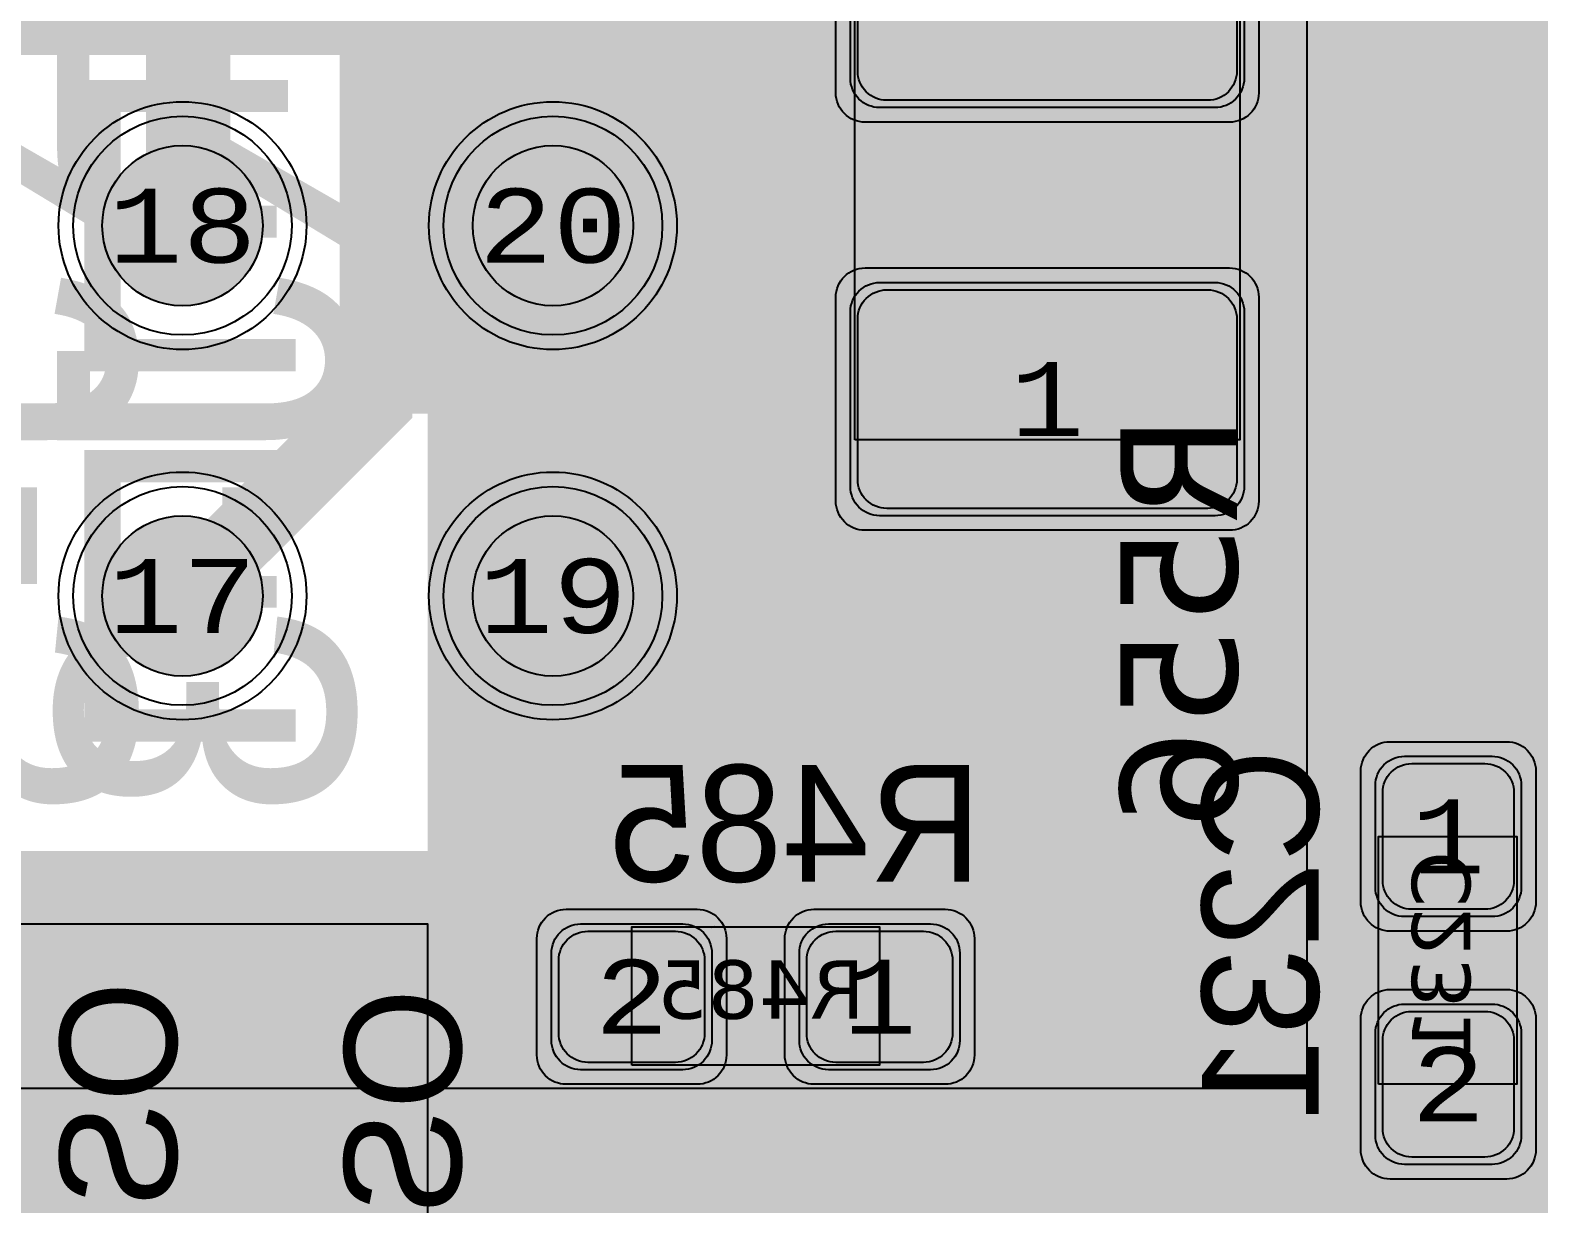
# Model space of a CAD drawing. Extents: x -28 to 199, y -61 to 255.
# Drawn here: x 67.78 to 78.12, y 182.83 to 190.88 of the extents above; entities that cross this region are included whole.
import ezdxf
from ezdxf.enums import TextEntityAlignment as Align

# ---------------------------------------------------------------- set-up
doc = ezdxf.new("R2010")
doc.units = 0
doc.header["$MEASUREMENT"] = 0
for name, color, linetype in [('ASSEMBLY_OUTLINES_BTM', 191, 'CONTINUOUS'), ('ASSEMBLY_OUTLINES_TOP', 102, 'CONTINUOUS'), ('ASSEMBLY_PART_NUMBERS_BTM', 191, 'CONTINUOUS'), ('ASSEMBLY_PART_NUMBERS_TOP', 102, 'CONTINUOUS'), ('ASSEMBLY_REF_DES_BTM', 191, 'CONTINUOUS'), ('DRILL_DRAWING', 21, 'CONTINUOUS'), ('GENERATED_SILKSCREEN_BTM', 255, 'CONTINUOUS'), ('GENERATED_SILKSCREEN_TOP', 140, 'CONTINUOUS'), ('PART_HOLES_LAYER_2', 30, 'CONTINUOUS'), ('PART_HOLES_LAYER_3', 30, 'CONTINUOUS'), ('PART_HOLES_LAYER_BOTTOM', 30, 'CONTINUOUS'), ('PART_HOLES_LAYER_TOP', 30, 'CONTINUOUS'), ('PART_PADS_LAYER_2', 230, 'CONTINUOUS'), ('PART_PADS_LAYER_3', 81, 'CONTINUOUS'), ('PART_PADS_LAYER_BOTTOM', 10, 'CONTINUOUS'), ('PART_PADS_LAYER_TOP', 150, 'CONTINUOUS'), ('PART_PADS_SMD_BTM', 10, 'CONTINUOUS'), ('PIN_NUMBERS_BTM', 8, 'CONTINUOUS'), ('PIN_NUMBERS_TOP', 8, 'CONTINUOUS'), ('PLACEMENT_OUTLINES_BTM', 222, 'CONTINUOUS'), ('PLACEMENT_OUTLINES_TOP', 130, 'CONTINUOUS'), ('PLANE_DATA_LAYER_2', 230, 'CONTINUOUS'), ('PLANE_DATA_LAYER_3', 81, 'CONTINUOUS'), ('PLANE_DATA_LAYER_TOP', 150, 'CONTINUOUS'), ('PLANE_SHAPES_LAYER_2', 230, 'CONTINUOUS'), ('PLANE_SHAPES_LAYER_3', 81, 'CONTINUOUS'), ('PLANE_SHAPES_LAYER_TOP', 150, 'CONTINUOUS'), ('SILKSCREEN_OUTLINES_BTM', 211, 'CONTINUOUS'), ('SILKSCREEN_OUTLINES_TOP', 150, 'CONTINUOUS'), ('SILKSCREEN_REF_DES_BTM', 211, 'CONTINUOUS'), ('SOLDERMASK_PADS_BTM', 12, 'CONTINUOUS'), ('SOLDERMASK_PADS_TOP', 180, 'CONTINUOUS'), ('SOLDERPASTE_PADS_BTM', 12, 'CONTINUOUS'), ('TRACES_LAYER_BOTTOM', 10, 'CONTINUOUS')]:
    doc.layers.add(name, color=color, linetype=linetype)
doc.styles.add('COURIER_NEW', font='COUR.TTF')
doc.styles.add('VERDANA', font='verdana.TTF')
doc.styles.add('VERIBEST_GERBER_0', font='txt')

msp = doc.modelspace()

# ---------------------------------------------------------------- hatches: boundary and pattern name
at = {"layer": 'PART_HOLES_LAYER_2'}
h = msp.add_hatch(color=256, dxfattribs=at)
edge = h.paths.add_edge_path()
edge.add_arc((68.82, 189.54), 0.55, 0, 360)
h = msp.add_hatch(color=256, dxfattribs=at)
edge = h.paths.add_edge_path()
edge.add_arc((71.36, 189.54), 0.55, 0, 360)
h = msp.add_hatch(color=256, dxfattribs=at)
edge = h.paths.add_edge_path()
edge.add_arc((68.82, 187), 0.55, 0, 360)
h = msp.add_hatch(color=256, dxfattribs=at)
edge = h.paths.add_edge_path()
edge.add_arc((71.36, 187), 0.55, 0, 360)
at = {"layer": 'PART_HOLES_LAYER_3'}
h = msp.add_hatch(color=256, dxfattribs=at)
edge = h.paths.add_edge_path()
edge.add_arc((68.82, 189.54), 0.55, 0, 360)
h = msp.add_hatch(color=256, dxfattribs=at)
edge = h.paths.add_edge_path()
edge.add_arc((71.36, 189.54), 0.55, 0, 360)
h = msp.add_hatch(color=256, dxfattribs=at)
edge = h.paths.add_edge_path()
edge.add_arc((68.82, 187), 0.55, 0, 360)
h = msp.add_hatch(color=256, dxfattribs=at)
edge = h.paths.add_edge_path()
edge.add_arc((71.36, 187), 0.55, 0, 360)
at = {"layer": 'PART_HOLES_LAYER_BOTTOM'}
h = msp.add_hatch(color=256, dxfattribs=at)
edge = h.paths.add_edge_path()
edge.add_arc((68.82, 189.54), 0.55, 0, 360)
h = msp.add_hatch(color=256, dxfattribs=at)
edge = h.paths.add_edge_path()
edge.add_arc((71.36, 189.54), 0.55, 0, 360)
h = msp.add_hatch(color=256, dxfattribs=at)
edge = h.paths.add_edge_path()
edge.add_arc((68.82, 187), 0.55, 0, 360)
h = msp.add_hatch(color=256, dxfattribs=at)
edge = h.paths.add_edge_path()
edge.add_arc((71.36, 187), 0.55, 0, 360)
at = {"layer": 'PART_HOLES_LAYER_TOP'}
h = msp.add_hatch(color=256, dxfattribs=at)
edge = h.paths.add_edge_path()
edge.add_arc((68.82, 189.54), 0.55, 0, 360)
h = msp.add_hatch(color=256, dxfattribs=at)
edge = h.paths.add_edge_path()
edge.add_arc((71.36, 189.54), 0.55, 0, 360)
h = msp.add_hatch(color=256, dxfattribs=at)
edge = h.paths.add_edge_path()
edge.add_arc((68.82, 187), 0.55, 0, 360)
h = msp.add_hatch(color=256, dxfattribs=at)
edge = h.paths.add_edge_path()
edge.add_arc((71.36, 187), 0.55, 0, 360)
at = {"layer": 'PLANE_DATA_LAYER_2'}
for points in [[(71.36, 189.54), (70.648677, 190.347605)], [(71.36, 189.54), (72.120988, 190.300988)], [(71.36, 189.54), (70.648677, 188.732395)], [(71.36, 189.54), (72.120988, 188.779012)]]:
    msp.add_hatch(color=256, dxfattribs=at).paths.add_polyline_path(points, is_closed=False, flags=0)
at = {"layer": 'PLANE_DATA_LAYER_3'}
for points in [[(71.36, 189.54), (70.648677, 190.347605)], [(71.36, 189.54), (72.120988, 190.300988)], [(71.36, 189.54), (70.648677, 188.732395)], [(71.36, 189.54), (72.120988, 188.779012)]]:
    msp.add_hatch(color=256, dxfattribs=at).paths.add_polyline_path(points, is_closed=False, flags=0)
at = {"layer": 'PLANE_DATA_LAYER_TOP'}
h = msp.add_hatch(color=256, dxfattribs=at)
h.paths.add_polyline_path([(86.463448, 185.473835, -0.1989099556854013), (86.44113, 185.419954), (76.797091, 175.775915, 0.1989122151386141), (76.650644, 175.422362), (76.650644, 172.0512, -0.414213562373095), (76.574444, 171.975), (76.559079, 171.975, -0.3496023543748377), (76.484808, 172.034161, 0.5130308321652396), (75.585987, 172.411269, -0.1385740107174437), (75.546107, 172.4), (75.273, 172.4, 0.1989122151386089), (74.919447, 172.253553), (74.867276, 172.201382, -0.1989133663344342), (74.813394, 172.179064), (73.0762, 172.179064, -0.414213562373095), (73, 172.255264), (73, 177.999992, 0.414213562373095), (72.999992, 178), (66.250008, 178, 0.414213562373095), (66.25, 177.999992), (66.25, 172.17423, -0.2644198350149006), (66.212766, 172.108747, 0.0622368132861753), (66.114895, 172.032618), (64.037581, 169.955303, 0.1989122151386089), (63.891134, 169.60175), (63.891134, 163.701765, -0.1989099556853327), (63.868816, 163.647884), (62.49325, 162.272318, -0.1989133663345028), (62.439368, 162.25), (50.8262, 162.25, -0.414213562373095), (50.75, 162.3262), (50.75, 162.9238, -0.414213562373095), (50.8262, 163), (51.65, 163, 0.414213562373095), (52.1, 163.45), (52.1, 164.55, 0.414213562373095), (51.65, 165), (50.8262, 165, -0.414213562373095), (50.75, 165.0762), (50.75, 165.249992, 0.414213562373095), (50.749992, 165.25), (45.592317, 165.25, -0.27336965403349), (45.52557, 165.289441, 0.4661354856309689), (44.623957, 165.467539, -0.6297856695914315), (44.5, 165.526916), (44.5, 166.465411, -0.414213562373095), (44.5762, 166.541611), (45.726869, 166.541611, 0.198912215138622), (46.080422, 166.688058), (47.408969, 168.016605, -0.5745546308790374), (47.536286, 167.983064, 3.3778190211340116), (47.863697, 169.021439, -0.6341075319548196), (47.739011, 169.080223), (47.739011, 171.669777, -0.6341075319548197), (47.863697, 171.728561, 2.1211046100404554), (47.863697, 173.271439, -0.6341075319548196), (47.739011, 173.330223), (47.739011, 175.919777, -0.6341075319548197), (47.863697, 175.978561, 2.1211046100404554), (47.863697, 177.521439, -0.6341075319548196), (47.739011, 177.580223), (47.739011, 177.63997, -0.1989099556853499), (47.761329, 177.693851), (54.79516, 184.727682, -0.1989133663344858), (54.849042, 184.75), (70.499992, 184.75, 0.414213562373095), (70.5, 184.750008), (70.5, 186.262529, -0.679246768798684), (70.631697, 186.314745, 2.5221309401857095), (70.631697, 187.685255, -0.679246768798684), (70.5, 187.737471), (70.5, 188.802529, -0.6792467687985848), (70.631697, 188.854745, 2.522130940185749), (70.631697, 190.225255, -0.679246768798684), (70.5, 190.277471), (70.5, 192.382365, -0.414213562373095), (70.5762, 192.458565), (75.378436, 192.458565, 0.1989122151386141), (75.731989, 192.605012), (77.354659, 194.227682, -0.198913366334503), (77.408541, 194.25), (80.573834, 194.25, -0.7996942034350105), (80.606523, 194.104968, 0.2895657790381564), (79.75, 192.75, 0.9999999999999999), (82.75, 192.75, 0.2895657790381564), (81.893477, 194.104968, -0.7996942034350105), (81.926166, 194.25), (84.073834, 194.25, -0.7996942034350105), (84.106523, 194.104968, 0.2895657790381564), (83.25, 192.75, 0.9999999999999999), (86.25, 192.75, 0.2895657790381564), (85.393477, 194.104968, -0.7996942034350105), (85.426166, 194.25), (86.203745, 194.25, -0.198913366334503), (86.257627, 194.227682), (86.44113, 194.044179, -0.1989099556854013), (86.463448, 193.990298)], flags=0)
h.paths.add_polyline_path([(54.4, 180.5, -0.9999999999999999), (55.6, 180.5, -0.9999999999999999)], flags=0)
h.paths.add_polyline_path([(57.774763, 179.999693, -0.6213993882361923), (57.717303, 180.123665, 3.4065579684257754), (57.101959, 179.91855, -0.6213955599504086), (57.130374, 179.784897, 5.713872496407954)], flags=0)
h.paths.add_polyline_path([(58.65, 180.5, -0.9999999999999999), (59.85, 180.5, -0.9999999999999999)], flags=0)
h.paths.add_polyline_path([(57.25, 175.5, -0.9999999999999999), (60.25, 175.5, -0.9999999999999999)], flags=0)
h.paths.add_polyline_path([(59, 168.5, -0.9999999999999999), (61, 168.5, -0.9999999999999999)], flags=0)
h.paths.add_polyline_path([(59.25, 179, -0.9999999999999999), (61.25, 179, -0.9999999999999999)], flags=0)
h.paths.add_polyline_path([(60, 173.5, -0.9999999999999999), (62, 173.5, -0.9999999999999999)], flags=0)
h.paths.add_polyline_path([(60.9, 167.5, -0.9999999999999999), (62.1, 167.5, -0.9999999999999999)], flags=0)
h.paths.add_polyline_path([(60.9, 171.5, -0.9999999999999999), (62.1, 171.5, -0.9999999999999999)], flags=0)
h.paths.add_polyline_path([(60.9, 180.5, -0.9999999999999999), (62.1, 180.5, -0.9999999999999999)], flags=0)
h.paths.add_polyline_path([(63.648041, 179.91855, 3.4065579684257754), (63.032697, 180.123665, -0.6213993882361925), (62.975237, 179.999693, 5.713872496407954), (63.619626, 179.784897, -0.6213955599504087)], flags=0)
h.paths.add_polyline_path([(74, 179.25, -0.9999999999999999), (76, 179.25, -0.9999999999999999)], flags=0)
h.paths.add_polyline_path([(76.5, 179.25, -0.9999999999999999), (78.5, 179.25, -0.9999999999999999)], flags=0)
h.paths.add_polyline_path([(78, 181, -0.9999999999999999), (81, 181, -0.9999999999999999)], flags=0)
h.paths.add_polyline_path([(80.25, 187, -0.9999999999999999), (83.25, 187, -0.9999999999999999)], flags=0)
for points in [[(71.36, 189.54), (71.36, 190.6162)], [(71.36, 189.54), (72.4362, 189.54)], [(71.36, 189.54), (71.36, 188.4638)]]:
    msp.add_hatch(color=256, dxfattribs=at).paths.add_polyline_path(points, is_closed=False, flags=0)
at = {"layer": 'PLANE_SHAPES_LAYER_2'}
h = msp.add_hatch(color=256, dxfattribs=at)
h.paths.add_polyline_path([(169.5, 129.25), (149.5, 129.25), (142.25, 122), (142.25, 90.5), (147.5, 90.5), (147.5, 80), (154, 80), (154, 69.25), (131.75, 69.25), (131.75, 73.25), (121.25, 73.25), (121.25, 81), (110.5, 81), (110.5, 125.75), (106.5, 125.75), (106.5, 128.75), (93.5, 128.75), (93.5, 120.25), (91.75, 120.25), (91.75, 121.5), (80, 121.5), (80, 118.25), (73.25, 118.25), (73.25, 124.5), (67.5, 124.5), (67.5, 128), (57.75, 128), (57.75, 120.25), (55.25, 120.25), (55.25, 121.5), (47.5, 121.5), (47.5, 119), (35, 119), (35, 134.75), (32.75, 134.75), (32.75, 159.75), (29.25, 159.75), (29.25, 175.25), (22.5, 175.25), (22.5, 195.25), (17.25, 195.25), (17.25, 198), (22.5, 198), (22.5, 216.5), (40.25, 216.5), (40.25, 235.5), (54.5, 235.5), (54.5, 254), (87.25, 254), (87.25, 236.25), (86.25, 236.25), (86.25, 228.75), (81, 228.75), (81, 218.75), (95.25, 218.75), (95.25, 194.5), (87, 194.5), (87, 172), (131.1, 172), (131.1, 208.75), (115.5, 208.75), (115.5, 213.75), (106.75, 213.75), (106.75, 218.75), (110.25, 222.25), (110.25, 226.25), (142.5, 226.25), (142.5, 221.5), (160.5, 221.5), (160.5, 240.75), (169.5, 240.75)])
h.paths.add_polyline_path([(35.5, 149.5), (41.75, 149.5), (41.75, 152), (39.25, 152), (39.25, 154), (37.75, 154), (37.75, 152), (35.5, 152)], flags=16)
h.paths.add_polyline_path([(37.5, 125.75), (37.5, 128.75), (42.75, 128.75), (42.75, 125.75)], flags=16)
h.paths.add_polyline_path([(52, 127.75), (52, 130.75), (54.25, 130.75), (54.25, 127.75)], flags=16)
h.paths.add_polyline_path([(50.75, 219.5), (50.75, 226.5), (71.75, 226.5), (71.75, 219.5)], flags=16)
h.paths.add_polyline_path([(66.5, 150.75), (66.5, 177.5), (72.25, 177.5), (72.25, 150.75)], flags=16)
h.paths.add_polyline_path([(47.25, 185.25), (73, 185.25), (73, 188.25), (70.25, 188.25), (70.25, 191), (47.25, 191)], flags=16)
h.paths.add_polyline_path([(84.5, 208), (84.5, 212.75), (85, 212.75), (85, 208)], flags=16)
h.paths.add_polyline_path([(61.5, 137.25), (87.75, 137.25), (87.75, 140.5), (84.75, 140.5), (84.75, 143), (61.5, 143)], flags=16)
h.paths.add_polyline_path([(88.75, 127), (88.75, 130), (91, 130), (91, 127)], flags=16)
h.paths.add_polyline_path([(85.5, 130.25), (85.5, 132.5), (91, 132.5), (91, 130.25)], flags=16)
h.paths.add_polyline_path([(108.75, 142.25), (135.75, 142.25), (135.75, 145.75), (132.25, 145.75), (132.25, 149), (108.75, 149)], flags=16)
h.paths.add_polyline_path([(114.25, 126.75), (140.75, 126.75), (140.75, 129.75), (137.25, 129.75), (137.25, 133), (114.25, 133)], flags=16)
h.paths.add_polyline_path([(155.25, 180.25), (166.25, 180.25), (166.25, 186.25), (152.25, 186.25), (152.25, 183), (155.25, 183)], flags=16)
at = {"layer": 'PLANE_SHAPES_LAYER_3'}
h = msp.add_hatch(color=256, dxfattribs=at)
h.paths.add_polyline_path([(169.5, 129.25), (149.5, 129.25), (142.25, 122), (142.25, 90.5), (147.5, 90.5), (147.5, 80), (154, 80), (154, 69.25), (131.75, 69.25), (131.75, 73.25), (121.25, 73.25), (121.25, 81), (110.5, 81), (110.5, 125.75), (106.5, 125.75), (106.5, 128.75), (93.5, 128.75), (93.5, 120.25), (91.75, 120.25), (91.75, 121.5), (80, 121.5), (80, 118.25), (73.25, 118.25), (73.25, 124.5), (67.5, 124.5), (67.5, 127.75), (58.25, 127.75), (58.25, 130.25), (88.75, 130.25), (88.75, 127), (91, 127), (91, 132.5), (55, 132.5), (55, 131.25), (52, 131.25), (52, 127.75), (55, 127.75), (55, 127.25), (57.75, 127.25), (57.75, 120.25), (55.25, 120.25), (55.25, 121.5), (47.5, 121.5), (47.5, 119), (35, 119), (35, 134.75), (32.75, 134.75), (32.75, 159.75), (29.25, 159.75), (29.25, 175.25), (22.5, 175.25), (22.5, 195.25), (17.25, 195.25), (17.25, 198), (22.5, 198), (22.5, 216.5), (40.25, 216.5), (40.25, 235.5), (54.5, 235.5), (54.5, 254), (87.25, 254), (87.25, 236.25), (86.25, 236.25), (86.25, 228.75), (81, 228.75), (81, 218.75), (95.25, 218.75), (95.25, 194.5), (87, 194.5), (87, 172), (131.1, 172), (131.1, 208.75), (115.5, 208.75), (115.5, 213.75), (106.75, 213.75), (106.75, 218.75), (110.25, 222.25), (110.25, 226.25), (142.5, 226.25), (142.5, 221.5), (160.5, 221.5), (160.5, 240.75), (169.5, 240.75)])
h.paths.add_polyline_path([(35.5, 149.5), (41.75, 149.5), (41.75, 152), (39.25, 152), (39.25, 154), (37.75, 154), (37.75, 152), (35.5, 152)], flags=16)
h.paths.add_polyline_path([(37.5, 125.75), (37.5, 128.75), (42.75, 128.75), (42.75, 125.75)], flags=16)
h.paths.add_polyline_path([(50.75, 219.5), (50.75, 226.5), (71.75, 226.5), (71.75, 219.5)], flags=16)
h.paths.add_polyline_path([(66.5, 150.75), (66.5, 177.5), (72.25, 177.5), (72.25, 150.75)], flags=16)
h.paths.add_polyline_path([(47.25, 185.25), (73, 185.25), (73, 188.25), (70.25, 188.25), (70.25, 191), (47.25, 191)], flags=16)
h.paths.add_polyline_path([(84.5, 208), (84.5, 212.75), (85, 212.75), (85, 208)], flags=16)
h.paths.add_polyline_path([(61.5, 137.25), (87.75, 137.25), (87.75, 140.5), (84.75, 140.5), (84.75, 143), (61.5, 143)], flags=16)
h.paths.add_polyline_path([(108.75, 142.25), (135.75, 142.25), (135.75, 145.75), (132.25, 145.75), (132.25, 149), (108.75, 149)], flags=16)
h.paths.add_polyline_path([(114.25, 126.75), (140.75, 126.75), (140.75, 129.75), (137.25, 129.75), (137.25, 133), (114.25, 133)], flags=16)
h.paths.add_polyline_path([(155.25, 180.25), (166.25, 180.25), (166.25, 186.25), (152.25, 186.25), (152.25, 183), (155.25, 183)], flags=16)
at = {"layer": 'PLANE_SHAPES_LAYER_TOP'}
msp.add_hatch(color=256, dxfattribs=at).paths.add_polyline_path([(70.5, 178), (66.25, 178), (66.25, 171), (39.75, 171), (39.75, 184.75), (70.5, 184.75)], flags=0)

# ---------------------------------------------------------------- linework, layer by layer
at = {"layer": 'ASSEMBLY_OUTLINES_BTM'}
for points in [[(73.43, 188.07), (73.43, 191.42), (76.07, 191.42), (76.07, 188.07)], [(77.02, 183.65), (77.02, 185.35), (77.97, 185.35), (77.97, 183.65)], [(71.9, 183.78), (71.9, 184.73), (73.6, 184.73), (73.6, 183.78)]]:
    msp.add_lwpolyline(points, close=True, dxfattribs=at)
at = {"layer": 'ASSEMBLY_OUTLINES_TOP', "const_width": 0.2}
msp.add_lwpolyline([(43.33, 183.62), (43.33, 192.92), (76.53, 192.92), (76.53, 183.62)], close=True, dxfattribs=at)
at = {"layer": 'GENERATED_SILKSCREEN_BTM', "const_width": 0.15}
for points in [[(73.430005, 189.166164, 1.1642e-05), (73.429995, 189.166156), (73.429995, 190.333844, 1.1642e-05), (73.430005, 190.333836), (73.430005, 189.166164)], [(76.070005, 189.166156, 1.1642e-05), (76.069995, 189.166164), (76.069995, 190.333836, 1.1642e-05), (76.070005, 190.333844), (76.070005, 189.166156)], [(77.020005, 184.207911, 1.22306e-05), (77.019995, 184.207902), (77.019995, 184.792098, 1.22306e-05), (77.020005, 184.792089), (77.020005, 184.207911)], [(73.042098, 184.730005, 1.22306e-05), (73.042089, 184.729995), (72.457911, 184.729995, 1.22306e-05), (72.457902, 184.730005), (73.042098, 184.730005)], [(77.970005, 184.216156, 1.1642e-05), (77.969995, 184.216164), (77.969995, 184.783836, 1.1642e-05), (77.970005, 184.783844), (77.970005, 184.216156)], [(73.033844, 183.779995), (72.466156, 183.779995, 1.1642e-05), (72.466164, 183.780005), (73.033836, 183.780005, 1.1642e-05), (73.033844, 183.779995)]]:
    msp.add_lwpolyline(points, format="xyb", dxfattribs=at)
for points in [[(73.3812, 185.3176), (72.9508, 185.7464), (72.9508, 185.3176), (73.3812, 185.3176)], [(76.6036, 185.7), (76.494, 185.8344), (76.4916, 185.8384), (76.4884, 185.8392), (76.4852, 185.8408), (76.4812, 185.8416), (75.9324, 185.8416), (75.9284, 185.8408), (75.9252, 185.8392), (75.9236, 185.8376), (75.922, 185.8368), (75.9196, 185.8344), (75.81, 185.7), (75.8092, 185.6976), (75.8084, 185.6952), (75.8076, 185.6944), (75.8068, 185.6912), (75.8068, 185.4216), (75.8076, 185.4176), (75.8084, 185.416), (75.8092, 185.4136), (75.81, 185.4112), (75.9196, 185.276), (75.9236, 185.2728), (75.93, 185.2712), (75.934, 185.272), (75.9388, 185.2736), (75.942, 185.276), (75.9452, 185.28), (75.9476, 185.284), (75.9484, 185.288), (75.9484, 185.292), (75.946, 185.2952), (75.8396, 185.4272), (75.8396, 185.6856), (75.9404, 185.8088), (76.4732, 185.8088), (76.574, 185.6856), (76.574, 185.4272), (76.4676, 185.2952), (76.466, 185.292), (76.4652, 185.288), (76.466, 185.284), (76.4684, 185.28), (76.4716, 185.276), (76.4756, 185.2736), (76.4796, 185.272), (76.4852, 185.2712), (76.49, 185.2728), (76.494, 185.276), (76.6036, 185.4112), (76.6052, 185.4144), (76.606, 185.4152), (76.606, 185.4176), (76.6068, 185.4184), (76.6068, 185.4192), (76.6068, 185.4216), (76.6068, 185.6912), (76.606, 185.6944), (76.6052, 185.6976), (76.6036, 185.7)], [(71.7812, 185.5512), (71.7844, 185.5504), (71.7868, 185.5496), (71.79, 185.548), (71.8988, 185.46), (71.8988, 185.7936), (71.3764, 185.7936), (71.3708, 185.7952), (71.366, 185.7984), (71.3636, 185.804), (71.3628, 185.8096), (71.3636, 185.816), (71.366, 185.8208), (71.3708, 185.8248), (71.3764, 185.8264), (71.9164, 185.8264), (71.922, 185.8248), (71.9268, 185.8208), (71.9308, 185.816), (71.9324, 185.8104), (71.9324, 185.4256), (71.9316, 185.42), (71.9292, 185.416), (71.926, 185.4136), (71.9204, 185.412), (71.9172, 185.4104), (71.9132, 185.4096), (71.9092, 185.4104), (71.906, 185.4128), (71.7756, 185.5192), (71.5172, 185.5192), (71.3924, 185.4176), (71.3924, 185.16), (71.5172, 185.06), (71.7756, 185.06), (71.906, 185.1656), (71.9116, 185.168), (71.9164, 185.168), (71.922, 185.1648), (71.926, 185.1608), (71.9292, 185.1552), (71.9308, 185.1496), (71.93, 185.1464), (71.9292, 185.144), (71.9276, 185.1416), (71.9252, 185.14), (71.79, 185.0296), (71.7876, 185.028), (71.7844, 185.028), (71.7812, 185.0264), (71.5116, 185.0264), (71.51, 185.0264), (71.5084, 185.0272), (71.5076, 185.0272), (71.506, 185.028), (71.5044, 185.028), (71.5012, 185.0296), (71.366, 185.14), (71.3636, 185.1424), (71.3628, 185.144), (71.3612, 185.1488), (71.3604, 185.152), (71.3604, 185.4256), (71.3612, 185.4288), (71.3628, 185.4336), (71.3628, 185.4352), (71.3644, 185.436), (71.3652, 185.4376), (71.366, 185.4392), (71.5012, 185.548), (71.5052, 185.5496), (71.5084, 185.5504), (71.5116, 185.5512), (71.7812, 185.5512)], [(72.1436, 185.5312), (72.1692, 185.4544), (72.1436, 185.3776), (72.1436, 185.3752), (72.1428, 185.372), (72.1428, 185.1248), (72.1428, 185.1224), (72.1436, 185.12), (72.1444, 185.1168), (72.1476, 185.1136), (72.2276, 185.0312), (72.2316, 185.028), (72.2356, 185.0272), (72.2388, 185.0264), (72.5324, 185.0264), (72.5348, 185.0264), (72.5372, 185.0272), (72.5404, 185.028), (72.5436, 185.0312), (72.6236, 185.1136), (72.6276, 185.1168), (72.6284, 185.12), (72.6284, 185.1248), (72.6284, 185.372), (72.6284, 185.3752), (72.6284, 185.3768), (72.6276, 185.3776), (72.602, 185.4544), (72.6276, 185.5312), (72.6284, 185.532), (72.6284, 185.5368), (72.6284, 185.7288), (72.6284, 185.732), (72.6276, 185.736), (72.6236, 185.74), (72.5436, 185.8224), (72.5404, 185.8248), (72.5372, 185.8256), (72.5348, 185.8264), (72.5324, 185.8264), (72.2388, 185.8264), (72.2356, 185.8256), (72.2316, 185.8248), (72.2276, 185.8224), (72.1476, 185.74), (72.1444, 185.7352), (72.1436, 185.732), (72.1428, 185.7288), (72.1428, 185.5368), (72.1428, 185.5336), (72.1436, 185.532), (72.1436, 185.5312)], [(72.5964, 185.72), (72.5964, 185.5384), (72.5748, 185.4696), (72.198, 185.4696), (72.1748, 185.5384), (72.1748, 185.72), (72.246, 185.7936), (72.5244, 185.7936), (72.5964, 185.72)], [(72.9508, 185.0424), (72.95, 185.036), (72.946, 185.032), (72.9404, 185.0296), (72.9348, 185.0288), (72.9292, 185.0296), (72.9244, 185.032), (72.9204, 185.036), (72.9188, 185.0424), (72.9188, 185.2848), (72.8812, 185.2848), (72.8756, 185.2864), (72.8708, 185.2896), (72.8684, 185.2952), (72.8676, 185.3008), (72.8684, 185.3072), (72.8708, 185.3128), (72.8756, 185.3168), (72.8812, 185.3176), (72.9188, 185.3176), (72.9188, 185.788), (72.9196, 185.792), (72.922, 185.7952), (72.9252, 185.7984), (72.9292, 185.8008), (72.934, 185.8024), (72.9388, 185.8032), (72.9428, 185.8024), (72.9468, 185.7992), (73.4324, 185.3136), (73.4356, 185.3088), (73.4372, 185.304), (73.4364, 185.2992), (73.4332, 185.2936), (73.4316, 185.2896), (73.4284, 185.2872), (73.4252, 185.2856), (73.4212, 185.2848), (72.9508, 185.2848), (72.9508, 185.0424)], [(73.626, 185.5224), (73.6236, 185.524), (73.6228, 185.528), (73.6212, 185.532), (73.6204, 185.536), (73.6204, 185.7008), (73.6212, 185.7048), (73.6228, 185.7072), (73.6228, 185.7096), (73.6236, 185.7104), (73.6252, 185.7112), (73.626, 185.7128), (73.762, 185.8232), (73.766, 185.8248), (73.7692, 185.8256), (73.7724, 185.8264), (74.1756, 185.8264), (74.1828, 185.8248), (74.1876, 185.8208), (74.1916, 185.816), (74.1932, 185.8104), (74.1932, 185.0424), (74.1916, 185.036), (74.1876, 185.032), (74.1828, 185.0296), (74.1772, 185.0288), (74.1708, 185.0296), (74.1652, 185.032), (74.1612, 185.036), (74.1596, 185.0424), (74.1596, 185.4104), (73.7836, 185.4104), (73.6524, 185.0376), (73.6492, 185.032), (73.6436, 185.0288), (73.638, 185.028), (73.6324, 185.0296), (73.6276, 185.032), (73.6236, 185.036), (73.622, 185.0416), (73.6228, 185.048), (73.754, 185.4208), (73.626, 185.5224)], [(74.1596, 185.7936), (73.7772, 185.7936), (73.6524, 185.6928), (73.6524, 185.544), (73.7772, 185.4424), (74.1596, 185.4424), (74.1596, 185.7936)], [(72.5964, 185.3688), (72.5964, 185.132), (72.5244, 185.0592), (72.246, 185.0592), (72.1748, 185.132), (72.1748, 185.3688), (72.198, 185.4376), (72.5748, 185.4376), (72.5964, 185.3688)], [(75.81, 184.656), (75.9196, 184.5216), (75.9236, 184.5192), (75.9268, 184.5184), (75.9292, 184.5168), (75.9324, 184.516), (76.042, 184.516), (76.0444, 184.5168), (76.05, 184.5184), (76.054, 184.5192), (76.0556, 184.5216), (76.4884, 185.0544), (76.574, 185.0544), (76.574, 184.532), (76.5756, 184.5264), (76.5788, 184.5216), (76.5844, 184.5192), (76.5908, 184.5184), (76.5964, 184.5192), (76.602, 184.5216), (76.6052, 184.5264), (76.6068, 184.532), (76.6068, 185.0712), (76.6052, 185.0776), (76.6012, 185.0816), (76.5972, 185.0856), (76.5908, 185.0872), (76.4812, 185.0872), (76.4788, 185.0864), (76.4732, 185.0848), (76.4708, 185.0832), (76.4692, 185.0816), (76.4676, 185.08), (76.034, 184.548), (75.9404, 184.548), (75.8396, 184.6728), (75.8396, 184.9312), (75.946, 185.0616), (75.9476, 185.0672), (75.9468, 185.072), (75.9444, 185.0776), (75.9396, 185.0808), (75.9348, 185.084), (75.9292, 185.0848), (75.9236, 185.084), (75.9196, 185.08), (75.81, 184.9456), (75.8092, 184.9424), (75.8084, 184.94), (75.8076, 184.9392), (75.8068, 184.936), (75.8068, 184.6664), (75.8076, 184.6632), (75.8076, 184.6624), (75.8084, 184.6616), (75.8092, 184.6592), (75.81, 184.656)], [(76.6036, 184.1896), (76.494, 184.3248), (76.49, 184.3288), (76.4876, 184.3296), (76.4852, 184.3296), (76.4796, 184.3288), (76.474, 184.3256), (76.47, 184.3216), (76.4668, 184.3168), (76.466, 184.3112), (76.4676, 184.3056), (76.574, 184.1752), (76.574, 183.9168), (76.4732, 183.792), (76.3244, 183.792), (76.2228, 183.9152), (76.2228, 184.048), (76.2212, 184.0544), (76.218, 184.0584), (76.2124, 184.0608), (76.2068, 184.0616), (76.2012, 184.0608), (76.1956, 184.0584), (76.1924, 184.0544), (76.1908, 184.048), (76.1908, 183.9152), (76.0892, 183.792), (75.9404, 183.792), (75.8396, 183.9168), (75.8396, 184.1752), (75.946, 184.3056), (75.9476, 184.3112), (75.9468, 184.3168), (75.9444, 184.3216), (75.9396, 184.3256), (75.9348, 184.3288), (75.9292, 184.3296), (75.926, 184.3296), (75.9236, 184.3288), (75.9196, 184.3248), (75.81, 184.1896), (75.8092, 184.1872), (75.8084, 184.1848), (75.8076, 184.184), (75.8068, 184.1808), (75.8068, 183.9112), (75.8076, 183.9072), (75.8084, 183.9056), (75.8092, 183.9032), (75.81, 183.9008), (75.9196, 183.7656), (75.9236, 183.7632), (75.9268, 183.7624), (75.9292, 183.7608), (75.9324, 183.76), (76.0972, 183.76), (76.0996, 183.7608), (76.1052, 183.7624), (76.1092, 183.7632), (76.1108, 183.7656), (76.2068, 183.8832), (76.3028, 183.7656), (76.3044, 183.7648), (76.306, 183.7632), (76.3068, 183.7624), (76.3084, 183.7624), (76.314, 183.7608), (76.3164, 183.76), (76.4812, 183.76), (76.4852, 183.7608), (76.4884, 183.7624), (76.4916, 183.7632), (76.494, 183.7656), (76.6036, 183.9008), (76.6052, 183.904), (76.606, 183.9048), (76.606, 183.9072), (76.6068, 183.908), (76.6068, 183.9088), (76.6068, 183.9112), (76.6068, 184.1808), (76.606, 184.184), (76.6052, 184.1872), (76.6036, 184.1896)], [(68.10242, 183.67802), (68.65122, 183.67802), (68.65522, 183.67882), (68.65842, 183.68042), (68.66162, 183.68122), (68.66402, 183.68362), (68.77362, 183.81802), (68.77522, 183.82202), (68.77602, 183.82282), (68.77602, 183.82442), (68.77682, 183.82602), (68.77682, 183.82682), (68.77682, 183.82842), (68.77682, 184.09802), (68.77602, 184.10122), (68.77522, 184.10442), (68.77362, 184.10762), (68.66402, 184.24202), (68.66162, 184.24522), (68.65842, 184.24682), (68.65522, 184.24842), (68.65122, 184.24922), (68.10242, 184.24922), (68.09842, 184.24842), (68.09522, 184.24682), (68.09362, 184.24522), (68.09202, 184.24362), (68.08962, 184.24202), (67.98002, 184.10762), (67.97922, 184.10442), (67.97842, 184.10202), (67.97762, 184.10122), (67.97682, 184.09802), (67.97682, 183.82842), (67.97762, 183.82522), (67.97762, 183.82442), (67.97842, 183.82362), (67.97922, 183.82122), (67.98002, 183.81802), (68.08962, 183.68362), (68.09202, 183.68282), (68.09282, 183.68122), (68.09362, 183.68042), (68.09522, 183.68042), (68.09842, 183.67882), (68.10242, 183.67802)], [(68.11042, 184.21642), (68.64322, 184.21642), (68.74402, 184.09322), (68.74402, 183.83482), (68.64322, 183.71002), (68.11042, 183.71002), (68.00962, 183.83482), (68.00962, 184.09322), (68.11042, 184.21642)], [(70.05242, 183.62842), (70.60122, 183.62842), (70.60522, 183.62922), (70.60842, 183.63082), (70.61162, 183.63162), (70.61402, 183.63402), (70.72362, 183.76842), (70.72522, 183.77242), (70.72602, 183.77322), (70.72602, 183.77482), (70.72682, 183.77642), (70.72682, 183.77722), (70.72682, 183.77882), (70.72682, 184.04842), (70.72602, 184.05162), (70.72522, 184.05482), (70.72362, 184.05802), (70.61402, 184.19242), (70.61162, 184.19562), (70.60842, 184.19722), (70.60522, 184.19882), (70.60122, 184.19962), (70.05242, 184.19962), (70.04842, 184.19882), (70.04522, 184.19722), (70.04362, 184.19562), (70.04202, 184.19402), (70.03962, 184.19242), (69.93002, 184.05802), (69.92922, 184.05482), (69.92842, 184.05242), (69.92762, 184.05162), (69.92682, 184.04842), (69.92682, 183.77882), (69.92762, 183.77562), (69.92762, 183.77482), (69.92842, 183.77402), (69.92922, 183.77162), (69.93002, 183.76842), (70.03962, 183.63402), (70.04202, 183.63322), (70.04282, 183.63162), (70.04362, 183.63082), (70.04522, 183.63082), (70.04842, 183.62922), (70.05242, 183.62842)], [(70.06042, 184.16682), (70.59322, 184.16682), (70.69402, 184.04362), (70.69402, 183.78522), (70.59322, 183.66042), (70.06042, 183.66042), (69.95962, 183.78522), (69.95962, 184.04362), (70.06042, 184.16682)], [(68.36322, 183.06282), (68.47282, 182.92762), (68.47602, 182.92522), (68.48002, 182.92442), (68.48242, 182.92362), (68.48482, 182.92282), (68.48642, 182.92202), (68.65122, 182.92202), (68.65362, 182.92282), (68.65922, 182.92442), (68.66082, 182.92522), (68.66402, 182.92762), (68.77362, 183.06202), (68.77522, 183.06602), (68.77602, 183.06682), (68.77602, 183.06842), (68.77682, 183.07002), (68.77682, 183.07082), (68.77682, 183.07242), (68.77682, 183.34202), (68.77602, 183.34522), (68.77522, 183.34842), (68.77362, 183.35162), (68.66402, 183.48602), (68.66002, 183.49002), (68.65522, 183.49082), (68.64962, 183.49002), (68.64402, 183.48682), (68.64002, 183.48362), (68.63682, 183.47802), (68.63602, 183.47322), (68.63762, 183.46762), (68.74402, 183.33722), (68.74402, 183.07882), (68.64322, 182.95402), (68.49442, 182.95402), (68.39282, 183.07802), (68.39282, 183.34202), (68.39282, 183.34522), (68.39202, 183.34922), (68.39042, 183.35162), (68.28082, 183.48602), (68.28002, 183.48762), (68.27842, 183.48922), (68.27602, 183.49082), (68.27042, 183.49242), (68.26722, 183.49322), (68.10242, 183.49322), (68.09842, 183.49242), (68.09522, 183.49082), (68.09362, 183.48922), (68.09202, 183.48762), (68.08962, 183.48602), (67.98002, 183.35162), (67.97922, 183.34842), (67.97842, 183.34602), (67.97762, 183.34522), (67.97682, 183.34202), (67.97682, 183.07242), (67.97762, 183.06922), (67.97842, 183.06762), (67.97922, 183.06522), (67.98002, 183.06282), (68.06242, 182.96202), (68.06642, 182.95802), (68.07122, 182.95642), (68.07682, 182.95722), (68.08242, 182.95962), (68.08642, 182.96362), (68.08962, 182.96922), (68.09042, 182.97562), (68.08882, 182.98122), (68.00962, 183.07722), (68.00962, 183.33722), (68.11042, 183.46042), (68.25922, 183.46042), (68.36082, 183.33722), (68.36082, 183.07242), (68.36162, 183.06922), (68.36242, 183.06602), (68.36322, 183.06282)], [(76.574, 183.46), (76.5756, 183.4664), (76.5788, 183.4696), (76.5844, 183.472), (76.5908, 183.4728), (76.5964, 183.472), (76.602, 183.4696), (76.606, 183.4664), (76.6068, 183.46), (76.6068, 183.148), (76.606, 183.1424), (76.602, 183.1376), (76.5964, 183.1352), (76.5908, 183.1344), (76.5844, 183.1352), (76.5788, 183.1376), (76.5756, 183.1424), (76.574, 183.148), (76.574, 183.2888), (75.8228, 183.2888), (75.8172, 183.2896), (75.8132, 183.292), (75.8108, 183.296), (75.81, 183.3016), (75.8092, 183.3056), (75.8092, 183.3096), (75.8108, 183.3128), (75.814, 183.316), (76.0332, 183.472), (76.0388, 183.4744), (76.0444, 183.4744), (76.0492, 183.472), (76.0532, 183.468), (76.0564, 183.4632), (76.058, 183.4576), (76.058, 183.4544), (76.0564, 183.452), (76.0548, 183.4496), (76.0524, 183.448), (75.8732, 183.32), (76.574, 183.32), (76.574, 183.46)], [(70.31322, 183.01322), (70.42282, 182.87802), (70.42602, 182.87562), (70.43002, 182.87482), (70.43242, 182.87402), (70.43482, 182.87322), (70.43642, 182.87242), (70.60122, 182.87242), (70.60362, 182.87322), (70.60922, 182.87482), (70.61082, 182.87562), (70.61402, 182.87802), (70.72362, 183.01242), (70.72522, 183.01642), (70.72602, 183.01722), (70.72602, 183.01882), (70.72682, 183.02042), (70.72682, 183.02122), (70.72682, 183.02282), (70.72682, 183.29242), (70.72602, 183.29562), (70.72522, 183.29882), (70.72362, 183.30202), (70.61402, 183.43642), (70.61002, 183.44042), (70.60522, 183.44122), (70.59962, 183.44042), (70.59402, 183.43722), (70.59002, 183.43402), (70.58682, 183.42842), (70.58602, 183.42362), (70.58762, 183.41802), (70.69402, 183.28762), (70.69402, 183.02922), (70.59322, 182.90442), (70.44442, 182.90442), (70.34282, 183.02842), (70.34282, 183.29242), (70.34282, 183.29562), (70.34202, 183.29962), (70.34042, 183.30202), (70.23082, 183.43642), (70.23002, 183.43802), (70.22842, 183.43962), (70.22602, 183.44122), (70.22042, 183.44282), (70.21722, 183.44362), (70.05242, 183.44362), (70.04842, 183.44282), (70.04522, 183.44122), (70.04362, 183.43962), (70.04202, 183.43802), (70.03962, 183.43642), (69.93002, 183.30202), (69.92922, 183.29882), (69.92842, 183.29642), (69.92762, 183.29562), (69.92682, 183.29242), (69.92682, 183.02282), (69.92762, 183.01962), (69.92842, 183.01802), (69.92922, 183.01562), (69.93002, 183.01322), (70.01242, 182.91242), (70.01642, 182.90842), (70.02122, 182.90682), (70.02682, 182.90762), (70.03242, 182.91002), (70.03642, 182.91402), (70.03962, 182.91962), (70.04042, 182.92602), (70.03882, 182.93162), (69.95962, 183.02762), (69.95962, 183.28762), (70.06042, 183.41082), (70.20922, 183.41082), (70.31082, 183.28762), (70.31082, 183.02282), (70.31162, 183.01962), (70.31242, 183.01642), (70.31322, 183.01322)]]:
    msp.add_lwpolyline(points, dxfattribs=at)
at = {"layer": 'GENERATED_SILKSCREEN_TOP', "const_width": 0.15}
msp.add_lwpolyline([(43.33, 183.62), (43.33, 192.92), (76.53, 192.92), (76.53, 183.62)], close=True, dxfattribs=at)
at = {"layer": 'PART_HOLES_LAYER_2'}
for centre in [(68.82, 189.54), (71.36, 189.54), (68.82, 187), (71.36, 187)]:
    msp.add_circle(centre, 0.55, dxfattribs=at)
at = {"layer": 'PART_HOLES_LAYER_3'}
for centre in [(68.82, 189.54), (71.36, 189.54), (68.82, 187), (71.36, 187)]:
    msp.add_circle(centre, 0.55, dxfattribs=at)
at = {"layer": 'PART_HOLES_LAYER_BOTTOM'}
for centre in [(68.82, 189.54), (71.36, 189.54), (68.82, 187), (71.36, 187)]:
    msp.add_circle(centre, 0.55, dxfattribs=at)
at = {"layer": 'PART_HOLES_LAYER_TOP'}
for centre in [(68.82, 189.54), (71.36, 189.54), (68.82, 187), (71.36, 187)]:
    msp.add_circle(centre, 0.55, dxfattribs=at)
at = {"layer": 'PART_PADS_LAYER_2'}
for centre in [(68.82, 189.54), (71.36, 189.54), (68.82, 187), (71.36, 187)]:
    msp.add_circle(centre, 0.75, dxfattribs=at)
at = {"layer": 'PART_PADS_LAYER_3'}
for centre in [(68.82, 189.54), (71.36, 189.54), (68.82, 187), (71.36, 187)]:
    msp.add_circle(centre, 0.75, dxfattribs=at)
at = {"layer": 'PART_PADS_LAYER_BOTTOM'}
for centre in [(68.82, 189.54), (71.36, 189.54), (68.82, 187), (71.36, 187)]:
    msp.add_circle(centre, 0.75, dxfattribs=at)
at = {"layer": 'PART_PADS_LAYER_TOP'}
for centre in [(68.82, 189.54), (71.36, 189.54), (68.82, 187), (71.36, 187)]:
    msp.add_circle(centre, 0.75, dxfattribs=at)
at = {"layer": 'PART_PADS_SMD_BTM'}
for points in [[(73.4, 191.75, -0.4142135624), (73.6, 191.95), (75.9, 191.95, -0.4142135624), (76.1, 191.75), (76.1, 190.55, -0.4142135624), (75.9, 190.35), (73.6, 190.35, -0.4142135624), (73.4, 190.55)], [(73.4, 188.95, -0.4142135624), (73.6, 189.15), (75.9, 189.15, -0.4142135624), (76.1, 188.95), (76.1, 187.75, -0.4142135624), (75.9, 187.55), (73.6, 187.55, -0.4142135624), (73.4, 187.75)], [(77.8, 185.9, -0.4142135624), (78, 185.7), (78, 185, -0.4142135624), (77.8, 184.8), (77.2, 184.8, -0.4142135624), (77, 185), (77, 185.7, -0.4142135624), (77.2, 185.9)], [(72.45, 183.95, -0.4142135624), (72.25, 183.75), (71.55, 183.75, -0.4142135624), (71.35, 183.95), (71.35, 184.55, -0.4142135624), (71.55, 184.75), (72.25, 184.75, -0.4142135624), (72.45, 184.55)], [(74.15, 183.95, -0.4142135624), (73.95, 183.75), (73.25, 183.75, -0.4142135624), (73.05, 183.95), (73.05, 184.55, -0.4142135624), (73.25, 184.75), (73.95, 184.75, -0.4142135624), (74.15, 184.55)], [(77.8, 184.2, -0.4142135624), (78, 184), (78, 183.3, -0.4142135624), (77.8, 183.1), (77.2, 183.1, -0.4142135624), (77, 183.3), (77, 184, -0.4142135624), (77.2, 184.2)]]:
    msp.add_lwpolyline(points, format="xyb", close=True, dxfattribs=at)
at = {"layer": 'PLACEMENT_OUTLINES_BTM'}
for points in [[(73.43, 188.07), (73.43, 191.42), (76.07, 191.42), (76.07, 188.07)], [(77.02, 183.65), (77.02, 185.35), (77.97, 185.35), (77.97, 183.65)], [(71.9, 183.78), (71.9, 184.73), (73.6, 184.73), (73.6, 183.78)]]:
    msp.add_lwpolyline(points, close=True, dxfattribs=at)
at = {"layer": 'PLACEMENT_OUTLINES_TOP'}
msp.add_lwpolyline([(43.33, 183.62), (43.33, 192.92), (76.53, 192.92), (76.53, 183.62)], close=True, dxfattribs=at)
at = {"layer": 'PLANE_DATA_LAYER_2', "const_width": 0.5}
for points in [[(71.36, 189.54), (70.648677, 190.347605)], [(71.36, 189.54), (72.120988, 190.300988)], [(71.36, 189.54), (70.648677, 188.732395)], [(71.36, 189.54), (72.120988, 188.779012)]]:
    msp.add_lwpolyline(points, dxfattribs=at)
at = {"layer": 'PLANE_DATA_LAYER_3', "const_width": 0.5}
for points in [[(71.36, 189.54), (70.648677, 190.347605)], [(71.36, 189.54), (72.120988, 190.300988)], [(71.36, 189.54), (70.648677, 188.732395)], [(71.36, 189.54), (72.120988, 188.779012)]]:
    msp.add_lwpolyline(points, dxfattribs=at)
at = {"layer": 'PLANE_DATA_LAYER_TOP', "const_width": 0.5}
for points in [[(71.36, 189.54), (71.36, 190.6162)], [(71.36, 189.54), (72.4362, 189.54)], [(71.36, 189.54), (71.36, 188.4638)]]:
    msp.add_lwpolyline(points, dxfattribs=at)
at = {"layer": 'PLANE_SHAPES_LAYER_TOP'}
msp.add_lwpolyline([(70.5, 178), (66.25, 178), (66.25, 171), (39.75, 171), (39.75, 184.75), (70.5, 184.75)], close=True, dxfattribs=at)
for points in [[(70.5, 190), (87.25, 190), (70.5, 194.25), (87.25, 194.25)], [(70.5, 178), (86.5, 178), (70.5, 190), (86.5, 190)]]:
    msp.add_solid(points, dxfattribs=at)
at = {"layer": 'SILKSCREEN_OUTLINES_BTM'}
for points in [[(73.43, 188.07), (73.43, 191.42), (76.07, 191.42), (76.07, 188.07)], [(77.02, 183.65), (77.02, 185.35), (77.97, 185.35), (77.97, 183.65)], [(71.9, 183.78), (71.9, 184.73), (73.6, 184.73), (73.6, 183.78)]]:
    msp.add_lwpolyline(points, close=True, dxfattribs=at)
at = {"layer": 'SILKSCREEN_OUTLINES_TOP'}
msp.add_lwpolyline([(43.33, 183.62), (43.33, 192.92), (76.53, 192.92), (76.53, 183.62)], close=True, dxfattribs=at)
at = {"layer": 'SOLDERMASK_PADS_BTM'}
for points in [[(73.3, 191.85, -0.4142135624), (73.5, 192.05), (76, 192.05, -0.4142135624), (76.2, 191.85), (76.2, 190.45, -0.4142135624), (76, 190.25), (73.5, 190.25, -0.4142135624), (73.3, 190.45)], [(73.3, 189.05, -0.4142135624), (73.5, 189.25), (76, 189.25, -0.4142135624), (76.2, 189.05), (76.2, 187.65, -0.4142135624), (76, 187.45), (73.5, 187.45, -0.4142135624), (73.3, 187.65)], [(77.9, 186, -0.4142135624), (78.1, 185.8), (78.1, 184.9, -0.4142135624), (77.9, 184.7), (77.1, 184.7, -0.4142135624), (76.9, 184.9), (76.9, 185.8, -0.4142135624), (77.1, 186)], [(72.55, 183.85, -0.4142135624), (72.35, 183.65), (71.45, 183.65, -0.4142135624), (71.25, 183.85), (71.25, 184.65, -0.4142135624), (71.45, 184.85), (72.35, 184.85, -0.4142135624), (72.55, 184.65)], [(74.25, 183.85, -0.4142135624), (74.05, 183.65), (73.15, 183.65, -0.4142135624), (72.95, 183.85), (72.95, 184.65, -0.4142135624), (73.15, 184.85), (74.05, 184.85, -0.4142135624), (74.25, 184.65)], [(77.9, 184.3, -0.4142135624), (78.1, 184.1), (78.1, 183.2, -0.4142135624), (77.9, 183), (77.1, 183, -0.4142135624), (76.9, 183.2), (76.9, 184.1, -0.4142135624), (77.1, 184.3)]]:
    msp.add_lwpolyline(points, format="xyb", close=True, dxfattribs=at)
for centre in [(68.82, 189.54), (71.36, 189.54), (68.82, 187), (71.36, 187)]:
    msp.add_circle(centre, 0.85, dxfattribs=at)
at = {"layer": 'SOLDERMASK_PADS_TOP'}
for centre in [(68.82, 189.54), (71.36, 189.54), (68.82, 187), (71.36, 187)]:
    msp.add_circle(centre, 0.85, dxfattribs=at)
at = {"layer": 'SOLDERPASTE_PADS_BTM'}
for points in [[(73.45, 191.7, -0.4142135624), (73.65, 191.9), (75.85, 191.9, -0.4142135624), (76.05, 191.7), (76.05, 190.6, -0.4142135624), (75.85, 190.4), (73.65, 190.4, -0.4142135624), (73.45, 190.6)], [(73.45, 188.9, -0.4142135624), (73.65, 189.1), (75.85, 189.1, -0.4142135624), (76.05, 188.9), (76.05, 187.8, -0.4142135624), (75.85, 187.6), (73.65, 187.6, -0.4142135624), (73.45, 187.8)], [(77.75, 185.85, -0.4142135624), (77.95, 185.65), (77.95, 185.05, -0.4142135624), (77.75, 184.85), (77.25, 184.85, -0.4142135624), (77.05, 185.05), (77.05, 185.65, -0.4142135624), (77.25, 185.85)], [(72.4, 184, -0.4142135624), (72.2, 183.8), (71.6, 183.8, -0.4142135624), (71.4, 184), (71.4, 184.5, -0.4142135624), (71.6, 184.7), (72.2, 184.7, -0.4142135624), (72.4, 184.5)], [(74.1, 184, -0.4142135624), (73.9, 183.8), (73.3, 183.8, -0.4142135624), (73.1, 184), (73.1, 184.5, -0.4142135624), (73.3, 184.7), (73.9, 184.7, -0.4142135624), (74.1, 184.5)], [(77.75, 184.15, -0.4142135624), (77.95, 183.95), (77.95, 183.35, -0.4142135624), (77.75, 183.15), (77.25, 183.15, -0.4142135624), (77.05, 183.35), (77.05, 183.95, -0.4142135624), (77.25, 184.15)]]:
    msp.add_lwpolyline(points, format="xyb", close=True, dxfattribs=at)
at = {"layer": 'TRACES_LAYER_BOTTOM'}
for points, const_width in [([(74.75, 191.15), (74.75, 192.630097), (73.530097, 193.85), (70.5, 193.85)], 0.75), ([(70.5, 192.15), (70.5, 191.323), (70.146602, 190.969602), (70.146602, 188.326602), (68.82, 187)], 0.5), ([(68.82, 189.54), (68.82, 190.855), (69, 191.035), (69, 192.15)], 0.5), ([(72.71, 188.35), (74.75, 188.35)], 0.75), ([(71.36, 187), (72.71, 188.35)], 0.5), ([(63.74, 187), (66.49, 184.25), (71.9, 184.25)], 0.5), ([(77.5, 185.35), (80.1, 185.35), (81.75, 187)], 0.5), ([(77.5, 185.35), (76.6, 185.35), (76.591323, 185.341323), (73.953553, 185.341323), (73.6, 184.98777), (73.6, 184.25)], 0.5), ([(77.5, 183.65), (78.55, 183.65), (78.6, 183.7)], 0.5)]:
    msp.add_lwpolyline(points, dxfattribs=dict(at, const_width=const_width))

# ---------------------------------------------------------------- texts
at = {"layer": 'ASSEMBLY_PART_NUMBERS_BTM', "style": 'VERIBEST_GERBER_0', "text_generation_flag": 2}
for s, p in [('ERJ-3EKF2701V', (66.46, 193)), ('ERJ-3EKF6200V', (67.96, 193)), ('MCR25JZHJ000', (72.21, 189.75))]:
    msp.add_text(s, height=2.032, rotation=90, dxfattribs=at).set_placement(p, align=Align.TOP_LEFT)
at = {"layer": 'ASSEMBLY_PART_NUMBERS_TOP', "style": 'VERIBEST_GERBER_0'}
for s, p in [('CL21B225KOFNNNE', (77.46, 213.25)), ('MPZ1608S221A_1', (75.71, 213.25)), ('MPZ1608S221A_1', (77.71, 204)), ('CL21B225KOFNNNE', (78.29, 199.5))]:
    msp.add_text(s, height=2.032, rotation=270, dxfattribs=at).set_placement(p, align=Align.TOP_LEFT)
msp.add_text('SBH11-PBPC-D10-ST-BK', height=2.032, dxfattribs=at).set_placement((48.5, 184.46), align=Align.TOP_LEFT)
at = {"layer": 'ASSEMBLY_REF_DES_BTM', "style": 'VERDANA', "text_generation_flag": 2}
for s, height, p in [('R556', 0.8, (75.25, 188.25)), ('C231', 0.4, (77.25, 185.25))]:
    msp.add_text(s, height=height, rotation=90, dxfattribs=at).set_placement(p, align=Align.TOP_LEFT)
msp.add_text('R485', height=0.4, dxfattribs=at).set_placement((73.5, 184.5), align=Align.TOP_LEFT)
at = {"layer": 'DRILL_DRAWING', "style": 'VERIBEST_GERBER_0'}
for s, p in [('E', (68.82, 189.54)), ('E', (71.36, 189.54)), ('E', (68.82, 187)), ('E', (71.36, 187)), ('A', (78.6, 183.7))]:
    msp.add_text(s, height=2, dxfattribs=at).set_placement(p, align=Align.MIDDLE_CENTER)
at = {"layer": 'PIN_NUMBERS_BTM', "style": 'COURIER_NEW'}
for s, p in [('18', (68.82, 189.54)), ('20', (71.36, 189.54)), ('1', (74.75, 188.35)), ('17', (68.82, 187)), ('19', (71.36, 187)), ('1', (77.5, 185.35)), ('2', (71.9, 184.25)), ('1', (73.6, 184.25)), ('2', (77.5, 183.65))]:
    msp.add_text(s, height=0.508, dxfattribs=at).set_placement(p, align=Align.MIDDLE_CENTER)
at = {"layer": 'PIN_NUMBERS_TOP', "style": 'COURIER_NEW'}
for s, p in [('18', (68.82, 189.54)), ('20', (71.36, 189.54)), ('1', (74.75, 188.35)), ('17', (68.82, 187)), ('19', (71.36, 187)), ('1', (77.5, 185.35)), ('2', (71.9, 184.25)), ('1', (73.6, 184.25)), ('2', (77.5, 183.65))]:
    msp.add_text(s, height=0.508, dxfattribs=at).set_placement(p, align=Align.MIDDLE_CENTER)
at = {"layer": 'SILKSCREEN_REF_DES_BTM', "style": 'VERIBEST_GERBER_0', "text_generation_flag": 2}
msp.add_text('R485', height=0.8, dxfattribs=at).set_placement((74.3, 185.84), align=Align.TOP_LEFT)
for s, p in [('C231', (75.81, 185.95)), ('OSC24', (67.98002, 184.35762)), ('OSC21', (69.93002, 184.30762))]:
    msp.add_text(s, height=0.8, rotation=90, dxfattribs=at).set_placement(p, align=Align.TOP_LEFT)

doc.saveas('drawing.dxf')
